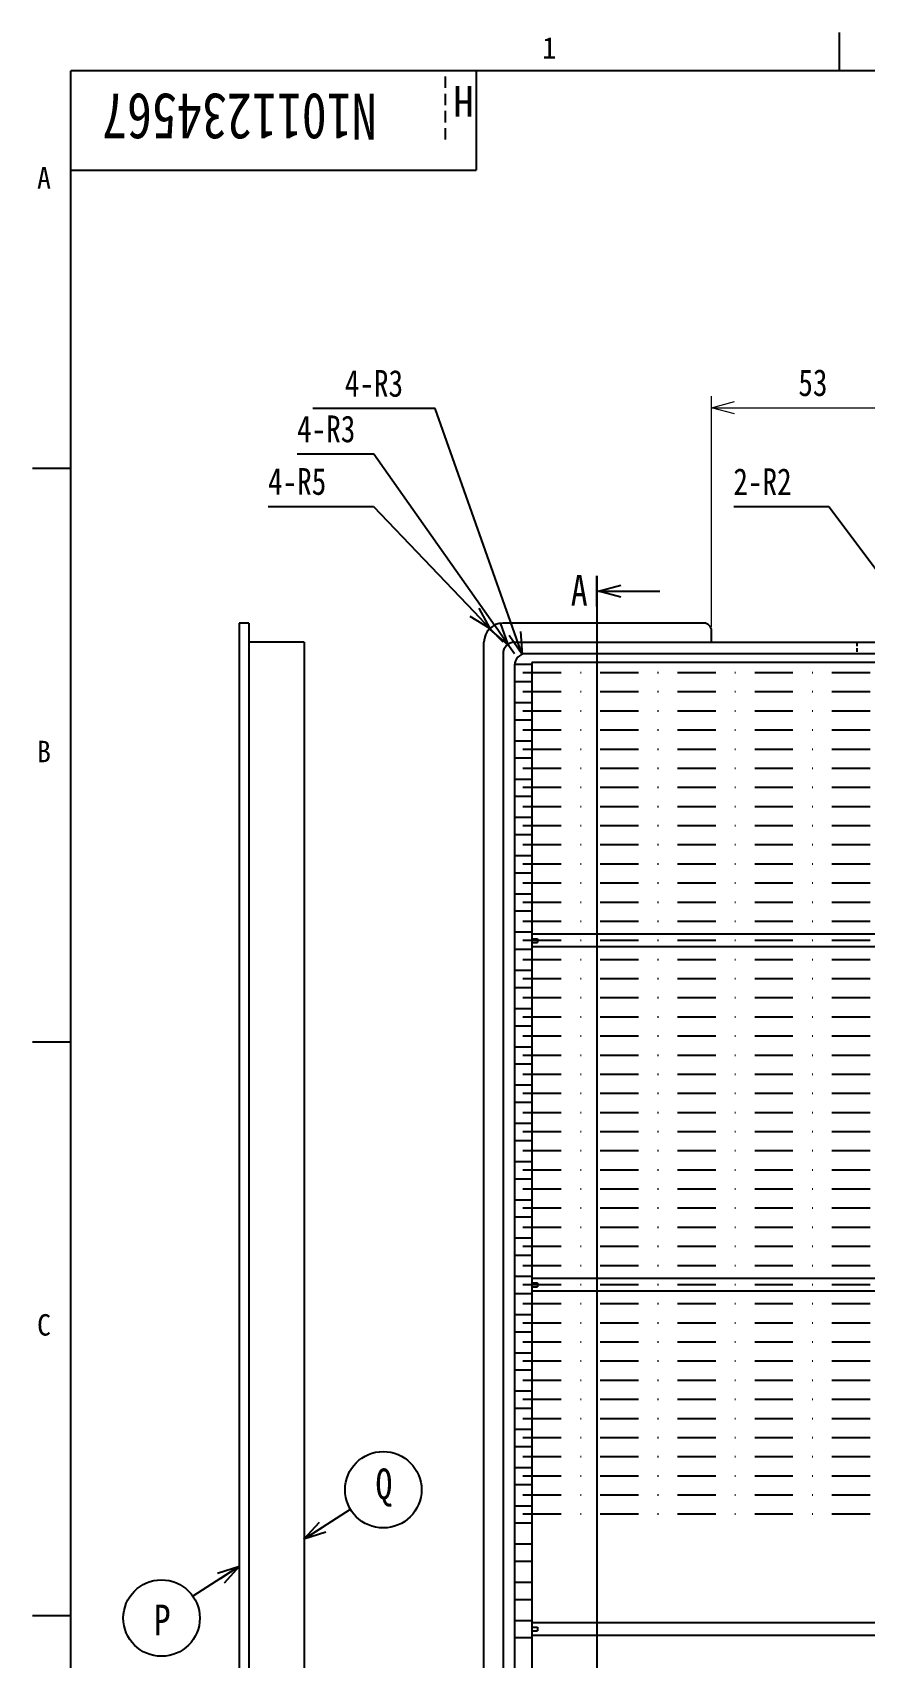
# Model space of a CAD drawing. Extents: x 641 to 1467, y 11 to 605.
# Drawn here: x 656.3 to 765.1, y 377.4 to 589.9 of the extents above; entities that cross this region are included whole.
import ezdxf

# ---------------------------------------------------------------- set-up
doc = ezdxf.new("R2010")
doc.units = 0
doc.header["$MEASUREMENT"] = 0
doc.linetypes.add('DASHDOT', pattern=[1, 0.5, -0.25, 0, -0.25])
doc.linetypes.add('DASHED', pattern=[0.75, 0.5, -0.25])
doc.layers.get('0').update_dxf_attribs({"linetype": 'CONTINUOUS'})
doc.layers.get('DEFPOINTS').update_dxf_attribs({"linetype": 'CONTINUOUS'})
for name, color, linetype in [('DD0-2', 4, 'CONTINUOUS'), ('HHLayerShuxinglan', 7, 'CONTINUOUS'), ('M1-1', 2, 'CONTINUOUS'), ('M1-2', 2, 'CONTINUOUS'), ('M4-2', 114, 'CONTINUOUS'), ('M80-1', 7, 'CONTINUOUS'), ('M80-2', 7, 'CONTINUOUS'), ('M80-3', 7, 'CONTINUOUS')]:
    doc.layers.add(name, color=color, linetype=linetype)
doc.styles.add('FS2312', font='', dxfattribs={"width": 0.8})
doc.styles.add('HANKAKU', font='')
doc.styles.get("Standard").update_dxf_attribs({"font": ''})
doc.styles.get('FS2312').set_extended_font_data('SimSun')
doc.styles.get('HANKAKU').set_extended_font_data('SimSun')
doc.styles.get('Standard').set_extended_font_data('SimSun')
doc.dimstyles.new('ISO-25', dxfattribs={"dimtxt": 3.5, "dimasz": 3, "dimexe": 1.5, "dimexo": 0.5, "dimtad": 1, "dimdec": 1, "dimlfac": 2, "dimdsep": 46, "dimtxsty": 'FS2312', "dimblk": 'OPEN30', "dimcen": 0.09, "dimclrd": 4, "dimclre": 4, "dimclrt": 4, "dimadec": 0, "dimazin": 0, "dimtfac": 1, "dimtdec": 1, "dimtmove": 0, "dimatfit": 3, "dimldrblk": 'OPEN30', "dimfxl": 1, "dimlwd": 18, "dimlwe": 18, "dimarcsym": 0})
doc.dimstyles.new('LEADSTYL', dxfattribs={"dimtxt": 3, "dimasz": 3, "dimexe": 0.18, "dimexo": 0.0625, "dimgap": 1, "dimtad": 0, "dimtih": 1, "dimtoh": 1, "dimdec": 4, "dimzin": 0, "dimdsep": 46, "dimtxsty": 'Standard', "dimblk1": 'OPEN', "dimblk2": 'OPEN', "dimsah": 1, "dimcen": 0.09, "dimadec": 0, "dimazin": 0, "dimtfac": 1, "dimtdec": 4, "dimtofl": 0, "dimtmove": 0, "dimatfit": 3, "dimldrblk": 'OPEN', "dimfxl": 1, "dimtolj": 1, "dimtzin": 0, "dimarcsym": 0})
doc.dimstyles.get("Standard").update_dxf_attribs({"dimtxt": 3.5, "dimasz": 3, "dimexe": 1.5, "dimexo": 0.5, "dimgap": 1.5, "dimtad": 3, "dimtoh": 1, "dimlfac": 0.5, "dimdsep": 46, "dimtxsty": 'FS2312', "dimblk1": 'OPEN', "dimblk2": 'OPEN', "dimsah": 1, "dimcen": 0.09, "dimadec": 0, "dimazin": 0, "dimtfac": 1, "dimtmove": 0, "dimatfit": 3, "dimldrblk": 'OPEN', "dimfxl": 1, "dimtolj": 1, "dimtzin": 0, "dimarcsym": 0})

# ---------------------------------------------------------------- blocks, each defined once
blk = doc.blocks.new('_OPEN')
at = {"color": 0}
for p, q in [((0, 0), (-1, 0)), ((-0.966, 0.259), (0, 0)), ((0, 0), (-0.966, -0.259))]:
    blk.add_line(p, q, dxfattribs=at)
blk = doc.blocks.new('*D298')
at = {"layer": 'DD0-2', "color": 0, "lineweight": -2, "transparency": 16777216}
for p, q in [((687.14, 527.89), (700.89, 527.89)), ((700.89, 527.89), (714.05, 514.12)), ((717.85, 510.14), (716.12, 511.95))]:
    blk.add_line(p, q, dxfattribs=at)
at = {"layer": 'DEFPOINTS', "color": 0, "transparency": 16777216}
for p in [(716.12, 511.95), (717.85, 510.14)]:
    blk.add_point(p, dxfattribs=at)
at = {"layer": 'DD0-2', "color": 0, "lineweight": -2, "transparency": 16777216, "xscale": 3, "yscale": 3, "zscale": 3, "rotation": 313.6873702492122}
blk.add_blockref('_OPEN', (716.12, 511.95), dxfattribs=at)
at = {"layer": 'DD0-2', "color": 0, "transparency": 16777216, "insert": (690.92, 531.14), "char_height": 3.5, "attachment_point": 5, "style": 'FS2312'}
blk.add_mtext('\\A1;4-R5', dxfattribs=at)
blk = doc.blocks.new('*D299')
at = {"layer": 'DD0-2', "color": 0, "lineweight": -2, "transparency": 16777216}
for p, q in [((690.93, 534.76), (700.95, 534.76)), ((700.95, 534.76), (716.76, 512.32)), ((719.35, 508.64), (718.48, 509.87))]:
    blk.add_line(p, q, dxfattribs=at)
at = {"layer": 'DEFPOINTS', "color": 0, "transparency": 16777216}
for p in [(718.48, 509.87), (719.35, 508.64)]:
    blk.add_point(p, dxfattribs=at)
at = {"layer": 'DD0-2', "color": 0, "lineweight": -2, "transparency": 16777216, "xscale": 3, "yscale": 3, "zscale": 3, "rotation": 305.1593386530334}
blk.add_blockref('_OPEN', (718.48, 509.87), dxfattribs=at)
at = {"layer": 'DD0-2', "color": 0, "transparency": 16777216, "insert": (694.72, 538.01), "char_height": 3.5, "attachment_point": 5, "style": 'FS2312'}
blk.add_mtext('\\A1;4-R3', dxfattribs=at)
blk = doc.blocks.new('*D300')
at = {"layer": 'DD0-2', "color": 0, "lineweight": -2, "transparency": 16777216}
for p, q in [((748, 527.89), (760.45, 527.89)), ((760.45, 527.89), (770.2, 514.85)), ((772.6, 511.64), (772, 512.44))]:
    blk.add_line(p, q, dxfattribs=at)
at = {"layer": 'DEFPOINTS', "color": 0, "transparency": 16777216}
for p in [(772, 512.44), (772.6, 511.64)]:
    blk.add_point(p, dxfattribs=at)
at = {"layer": 'DD0-2', "color": 0, "lineweight": -2, "transparency": 16777216, "xscale": 3, "yscale": 3, "zscale": 3, "rotation": 306.7896996464837}
blk.add_blockref('_OPEN', (772, 512.44), dxfattribs=at)
at = {"layer": 'DD0-2', "color": 0, "transparency": 16777216, "insert": (751.76, 531.14), "char_height": 3.5, "attachment_point": 5, "style": 'FS2312'}
blk.add_mtext('\\A1;2-R2', dxfattribs=at)
blk = doc.blocks.new('_Open30')
at = {"color": 0, "linetype": 'ByBlock', "lineweight": -2}
for p, q in [((-1, 0.268), (0, 0)), ((0, 0), (-1, -0.268)), ((0, 0), (-1, 0))]:
    blk.add_line(p, q, dxfattribs=at)
blk = doc.blocks.new('*D306')
at = {"layer": 'DD0-2', "color": 4, "lineweight": 18, "transparency": 16777216}
for p, q in [((745.1, 512.14), (745.1, 542.31)), ((771.6, 512.14), (771.6, 542.31)), ((748.1, 540.81), (768.6, 540.81))]:
    blk.add_line(p, q, dxfattribs=at)
at = {"layer": 'DEFPOINTS', "color": 0, "transparency": 16777216}
for p in [(771.6, 540.81), (745.1, 511.64), (771.6, 511.64)]:
    blk.add_point(p, dxfattribs=at)
at = {"layer": 'DD0-2', "color": 4, "lineweight": 18, "transparency": 16777216, "xscale": 3, "yscale": 3, "zscale": 3, "rotation": 180}
blk.add_blockref('_Open30', (745.1, 540.81), dxfattribs=at)
at = {"layer": 'DD0-2', "color": 4, "lineweight": 18, "transparency": 16777216, "xscale": 3, "yscale": 3, "zscale": 3}
blk.add_blockref('_Open30', (771.6, 540.81), dxfattribs=at)
at = {"layer": 'DD0-2', "color": 4, "transparency": 16777216, "insert": (758.35, 544.06), "char_height": 3.5, "attachment_point": 5, "style": 'FS2312'}
blk.add_mtext('53', dxfattribs=at)

msp = doc.modelspace()

# ---------------------------------------------------------------- linework, layer by layer
at = {"color": 114, "linetype": 'Continuous', "ltscale": 0.1}
for p in [(1462.3217, 584.8585), (661.3217, 30.8585)]:
    msp.add_line(p, (661.3217, 584.8585), dxfattribs=at)
at = {"layer": 'DD0-2'}
for centre in [(702.1835, 399.3515), (673.1936, 382.5744)]:
    msp.add_circle(centre, 5, dxfattribs=at)
at = {"layer": 'M1-1'}
msp.add_line((730.097, 518.8105), (730.097, 242.9335), dxfattribs=at)
at = {"layer": 'M1-1', "color": 7, "linetype": 'DASHDOT', "ltscale": 10}
for p, q in [((967.847, 506.1415), (719.347, 506.1415)), ((967.847, 503.6415), (719.347, 503.6415)), ((967.847, 501.1415), (719.347, 501.1415)), ((967.847, 498.6415), (719.347, 498.6415)), ((967.847, 496.1415), (719.347, 496.1415)), ((967.847, 493.6415), (719.347, 493.6415)), ((967.847, 491.1415), (719.347, 491.1415)), ((967.847, 488.6415), (719.347, 488.6415)), ((967.847, 486.1415), (719.347, 486.1415)), ((967.847, 483.6415), (719.347, 483.6415)), ((967.847, 481.1415), (719.347, 481.1415)), ((967.847, 478.6415), (719.347, 478.6415)), ((967.847, 476.1415), (719.347, 476.1415)), ((967.847, 473.6415), (719.347, 473.6415)), ((967.847, 471.1415), (719.347, 471.1415)), ((967.847, 468.6415), (719.347, 468.6415)), ((967.847, 466.1415), (719.347, 466.1415)), ((967.847, 463.6415), (719.347, 463.6415)), ((967.847, 461.1415), (719.347, 461.1415)), ((967.847, 458.6415), (719.347, 458.6415)), ((967.847, 456.1415), (719.347, 456.1415)), ((967.847, 453.6415), (719.347, 453.6415)), ((967.847, 451.1415), (719.347, 451.1415)), ((967.847, 448.6415), (719.347, 448.6415)), ((967.847, 446.1415), (719.347, 446.1415)), ((967.847, 443.6415), (719.347, 443.6415)), ((967.847, 441.1415), (719.347, 441.1415)), ((967.847, 438.6415), (719.347, 438.6415)), ((967.847, 436.1415), (719.347, 436.1415)), ((967.847, 433.6415), (719.347, 433.6415)), ((967.847, 431.1415), (719.347, 431.1415)), ((967.847, 428.6415), (719.347, 428.6415)), ((967.847, 426.1415), (719.347, 426.1415)), ((967.847, 423.6415), (719.347, 423.6415)), ((967.847, 421.1415), (719.347, 421.1415)), ((967.847, 418.6415), (719.347, 418.6415)), ((967.847, 416.1415), (719.347, 416.1415)), ((967.847, 413.6415), (719.347, 413.6415)), ((967.847, 411.1415), (719.347, 411.1415)), ((967.847, 408.6415), (719.347, 408.6415)), ((967.847, 406.1415), (719.347, 406.1415)), ((967.847, 403.6415), (719.347, 403.6415)), ((967.847, 401.1415), (719.347, 401.1415)), ((967.847, 398.6415), (719.347, 398.6415)), ((967.847, 396.1415), (719.347, 396.1415))]:
    msp.add_line(p, q, dxfattribs=at)
at = {"layer": 'M1-2'}
for p, q in [((684.597, 512.6415), (683.347, 512.6415)), ((683.347, 512.6415), (683.347, 249.1415)), ((684.597, 512.6415), (684.597, 249.1415)), ((744.097, 512.6415), (717.847, 512.6415)), ((691.847, 510.1415), (684.597, 510.1415)), ((691.847, 510.1415), (691.847, 254.1415)), ((715.347, 251.6415), (715.347, 510.1415)), ((719.347, 510.1415), (967.847, 510.1415)), ((745.097, 510.1415), (745.097, 511.6415)), ((717.847, 508.6415), (717.847, 255.6415)), ((966.347, 508.6415), (720.847, 508.6415)), ((719.347, 507.2665), (721.597, 507.2665)), ((719.347, 507.1415), (719.347, 257.1415)), ((777.847, 507.5015), (721.597, 507.5015)), ((721.597, 507.5015), (721.597, 257.4415)), ((719.347, 505.0165), (721.597, 505.0165)), ((719.347, 502.2665), (721.597, 502.2665)), ((719.347, 500.0165), (721.597, 500.0165)), ((719.347, 497.2665), (721.597, 497.2665)), ((719.347, 495.0165), (721.597, 495.0165)), ((719.347, 492.2665), (721.597, 492.2665)), ((719.347, 490.0165), (721.597, 490.0165)), ((719.347, 487.2665), (721.597, 487.2665)), ((719.347, 485.0165), (721.597, 485.0165)), ((719.347, 482.2665), (721.597, 482.2665)), ((719.347, 480.0165), (721.597, 480.0165)), ((719.347, 477.2665), (721.597, 477.2665)), ((719.347, 475.0165), (721.597, 475.0165)), ((719.347, 472.2665), (721.597, 472.2665)), ((777.472, 471.9665), (721.597, 471.9665)), ((719.347, 470.0165), (721.597, 470.0165)), ((721.597, 471.3915), (722.347, 471.3915)), ((721.597, 470.8915), (722.347, 470.8915)), ((777.472, 470.3165), (721.597, 470.3165)), ((722.347, 471.3915), (722.347, 470.8915)), ((719.347, 467.2665), (721.597, 467.2665)), ((719.347, 465.0165), (721.597, 465.0165)), ((719.347, 462.2665), (721.597, 462.2665)), ((719.347, 460.0165), (721.597, 460.0165)), ((719.347, 457.2665), (721.597, 457.2665)), ((719.347, 455.0165), (721.597, 455.0165)), ((719.347, 452.2665), (721.597, 452.2665)), ((719.347, 450.0165), (721.597, 450.0165)), ((719.347, 447.2665), (721.597, 447.2665)), ((719.347, 445.0165), (721.597, 445.0165)), ((719.347, 442.2665), (721.597, 442.2665)), ((719.347, 440.0165), (721.597, 440.0165)), ((719.347, 437.2665), (721.597, 437.2665)), ((719.347, 435.0165), (721.597, 435.0165)), ((719.347, 432.2665), (721.597, 432.2665)), ((719.347, 430.0165), (721.597, 430.0165)), ((719.347, 427.2665), (721.597, 427.2665)), ((719.347, 425.0165), (721.597, 425.0165)), ((777.472, 426.9665), (721.597, 426.9665)), ((721.597, 426.3915), (722.347, 426.3915)), ((721.597, 425.8915), (722.347, 425.8915)), ((777.472, 425.3165), (721.597, 425.3165)), ((722.347, 426.3915), (722.347, 425.8915)), ((719.347, 422.2665), (721.597, 422.2665)), ((719.347, 420.0165), (721.597, 420.0165)), ((719.347, 417.2665), (721.597, 417.2665)), ((719.347, 415.0165), (721.597, 415.0165)), ((719.347, 412.2665), (721.597, 412.2665)), ((719.347, 410.0165), (721.597, 410.0165)), ((719.347, 407.2665), (721.597, 407.2665)), ((719.347, 405.0165), (721.597, 405.0165)), ((719.347, 402.2665), (721.597, 402.2665)), ((719.347, 400.0165), (721.597, 400.0165)), ((719.347, 397.2665), (721.597, 397.2665)), ((719.347, 395.0165), (721.597, 395.0165)), ((719.347, 392.2665), (721.597, 392.2665)), ((719.347, 390.0165), (721.597, 390.0165)), ((719.347, 387.2665), (721.597, 387.2665)), ((719.347, 385.0165), (721.597, 385.0165)), ((719.347, 382.2665), (721.597, 382.2665)), ((777.472, 381.9665), (721.597, 381.9665)), ((721.597, 381.3915), (722.347, 381.3915)), ((721.597, 380.8915), (722.347, 380.8915)), ((777.472, 380.3165), (721.597, 380.3165)), ((722.347, 381.3915), (722.347, 380.8915)), ((719.347, 380.0165), (721.597, 380.0165))]:
    msp.add_line(p, q, dxfattribs=at)
at = {"layer": 'M1-2', "linetype": 'DASHED'}
msp.add_line((764.097, 510.1415), (764.097, 508.6415), dxfattribs=at)
at = {"layer": 'M1-2'}
for centre, radius, start, end in [((717.847, 510.1415), 2.5, 90, 180), ((744.097, 511.6415), 1, 0, 90), ((719.347, 508.6415), 1.5, 90, 180), ((720.847, 507.1415), 1.5, 90, 180)]:
    msp.add_arc(centre, radius, start, end, dxfattribs=at)
at = {"layer": 'M80-1', "color": 3, "linetype": 'DASHED', "ltscale": 3}
msp.add_line((710.3217, 575.8585), (710.3217, 584.8585), dxfattribs=at)
at = {"layer": 'M80-2', "color": 2}
for p, q in [((761.8147, 584.8585), (761.8147, 589.8585)), ((714.3217, 584.8585), (714.3217, 571.8585)), ((661.3217, 571.8585), (714.3217, 571.8585)), ((661.3217, 532.8585), (656.3217, 532.8585)), ((661.3217, 457.8585), (656.3217, 457.8585)), ((661.3217, 382.8585), (656.3217, 382.8585))]:
    msp.add_line(p, q, dxfattribs=at)
at = {"layer": 'M80-3', "color": 114}
msp.add_line((730.0963, 514.8104), (730.097, 518.8105), dxfattribs=at)

# ---------------------------------------------------------------- texts
at = {"layer": 'DD0-2', "insert": (700.965, 543.9645), "char_height": 3.5, "attachment_point": 5, "style": 'FS2312'}
msp.add_mtext('{\\A1;4-R3}', dxfattribs=at)
at = {"layer": 'HHLayerShuxinglan', "color": 2, "insert": (701.3217, 575.8585), "char_height": 6, "width": 38, "attachment_point": 1, "rotation": 180, "style": 'FS2312'}
msp.add_mtext('N1011234567', dxfattribs=at)
at = {"layer": 'M4-2', "char_height": 4, "attachment_point": 7}
for s, insert in [('\\W0.81;{\\C2;A}', (726.6967, 514.942)), ('\\W0.81;{\\C2;Q}', (701.1656, 397.1168)), ('\\W0.81;{\\C2;P}', (672.1758, 380.3398))]:
    msp.add_mtext(s, dxfattribs=dict(at, insert=insert))
at = {"layer": 'M80-2', "color": 154, "char_height": 2.8, "attachment_point": 7, "style": 'HANKAKU'}
for s, insert in [('{\\W0.95;1}', (722.9797, 586.4585)), ('{\\W0.95;A}', (656.9217, 569.4585)), ('{\\W0.95;B}', (656.9217, 494.4585)), ('{\\W0.95;C}', (656.9217, 419.4585))]:
    msp.add_mtext(s, dxfattribs=dict(at, insert=insert))
at = {"layer": 'M80-2', "color": 154, "insert": (714.0317, 582.8585), "char_height": 4, "attachment_point": 7, "rotation": 180, "style": 'HANKAKU'}
msp.add_mtext('H', dxfattribs=at)

# ---------------------------------------------------------------- dimensions: what is measured, and where the dimension line sits
at = {"layer": 'DD0-2', "color": 4}
dim = msp.add_linear_dim(base=(771.597, 540.8128), p1=(745.097, 511.6415), p2=(771.597, 511.6415), dimstyle='ISO-25', override={"dimgap": 1.5}, dxfattribs=at)
dim.commit()
dim.dimension.update_dxf_attribs({"geometry": '*D306', "text_midpoint": (758.347, 540.8128), "dimtype": 160})
at = {"layer": 'DD0-2'}
for center, mpoint, text, override, picture, middle in [((719.347, 508.6415), (718.4835, 509.8674), '4-<>', {"dimtxt": 3.5, "dimlfac": 2}, '*D299', (694.7174, 534.7573)), ((717.847, 510.1415), (716.12, 511.9495), '4-<>', {"dimlfac": 2}, '*D298', (690.9242, 527.8915)), ((772.597, 511.6415), (771.998, 512.4425), '2-<>', {"dimlfac": 2}, '*D300', (751.7603, 527.8915))]:
    dim = msp.add_radius_dim(center=center, mpoint=mpoint, text=text, dimstyle='Standard', override=override, dxfattribs=at)
    dim.commit()
    dim.dimension.update_dxf_attribs({"geometry": picture, "text_midpoint": middle, "dimtype": 164})

# ---------------------------------------------------------------- leaders
for points in [[(720.347, 508.5555), (708.965, 540.7145), (692.965, 540.7145)], [(730.337, 516.8105), (738.337, 516.8105)], [(691.8092, 392.8867), (697.8846, 396.7981)], [(683.3747, 389.3394), (677.2993, 385.428)]]:
    msp.add_leader(points, dimstyle='LEADSTYL', dxfattribs=at)

doc.saveas('drawing.dxf')
